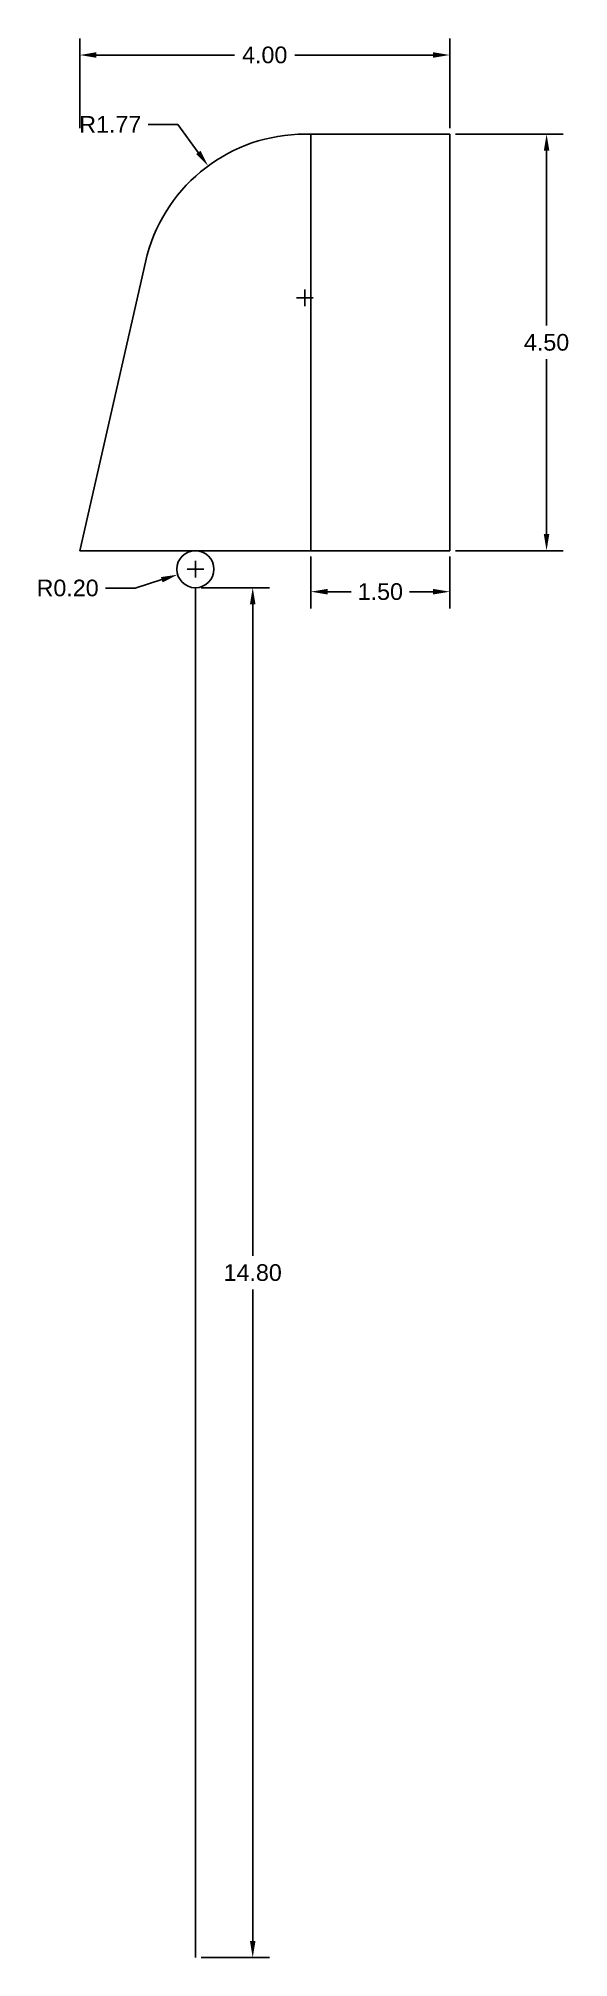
# Model space of a CAD drawing. Header units: centimetres. Extents: x 25.6 to 31.3, y 1 to 21.7.
import ezdxf

# ---------------------------------------------------------------- set-up
doc = ezdxf.new("R2010")
doc.units = ezdxf.units.CM
doc.layers.get('Defpoints').update_dxf_attribs({"color": 171})
for name, color, linetype in [('Material amortizator', 91, 'Continuous'), ('Mecanism de acțiune', 33, 'Continuous'), ('Metal', 253, 'Continuous')]:
    doc.layers.add(name, color=color, linetype=linetype)
doc.styles.get("Standard").update_dxf_attribs({"font": 'arial.ttf'})
doc.dimstyles.get("Standard").update_dxf_attribs({"dimtxt": 0.18, "dimasz": 0.18, "dimexe": 0.18, "dimexo": 0.0625, "dimgap": 0.09, "dimtad": 0, "dimtih": 1, "dimtoh": 1, "dimdec": 4, "dimzin": 0, "dimdsep": 46, "dimtxsty": 'Standard', "dimcen": 0.09, "dimadec": 0, "dimazin": 0, "dimtfac": 1, "dimtdec": 4, "dimtofl": 0, "dimtmove": 0, "dimatfit": 3, "dimfxl": 1, "dimtolj": 1, "dimtzin": 0, "dimarcsym": 0})

# ---------------------------------------------------------------- blocks, each defined once
blk = doc.blocks.new('*D7')
at = {"layer": 'Defpoints', "color": 0, "lineweight": -2, "transparency": 16777216}
for p, q in [((30.107, 20.701), (31.272, 20.701)), ((31.092, 20.521), (31.092, 18.633)), ((31.092, 16.381), (31.092, 18.269)), ((30.107, 16.201), (31.272, 16.201))]:
    blk.add_line(p, q, dxfattribs=at)
at = {"layer": 'Defpoints', "color": 0, "transparency": 16777216}
for p in [(30.045, 20.701), (30.045, 16.201), (31.092, 16.201)]:
    blk.add_point(p, dxfattribs=at)
for points in [[(31.062, 20.521), (31.122, 20.521), (31.092, 20.701)], [(31.062, 16.381), (31.122, 16.381), (31.092, 16.201)]]:
    blk.add_solid(points, dxfattribs=at)
at = {"layer": 'Defpoints', "color": 0, "transparency": 16777216, "insert": (31.092, 18.451), "char_height": 0.18, "attachment_point": 5}
blk.add_mtext('\\A1;4.50', dxfattribs=at)
blk = doc.blocks.new('*D8')
at = {"layer": 'Defpoints', "color": 0, "lineweight": -2, "transparency": 16777216}
for p, q in [((28.545, 16.139), (28.545, 15.578)), ((30.045, 16.139), (30.045, 15.578)), ((28.725, 15.758), (28.98, 15.758)), ((29.865, 15.758), (29.61, 15.758))]:
    blk.add_line(p, q, dxfattribs=at)
at = {"layer": 'Defpoints', "color": 0, "transparency": 16777216}
for p in [(28.545, 16.201), (30.045, 16.201), (30.045, 15.758)]:
    blk.add_point(p, dxfattribs=at)
for points in [[(28.725, 15.788), (28.725, 15.728), (28.545, 15.758)], [(29.865, 15.788), (29.865, 15.728), (30.045, 15.758)]]:
    blk.add_solid(points, dxfattribs=at)
at = {"layer": 'Defpoints', "color": 0, "transparency": 16777216, "insert": (29.295, 15.758), "char_height": 0.18, "attachment_point": 5}
blk.add_mtext('\\A1;1.50', dxfattribs=at)
blk = doc.blocks.new('*D9')
at = {"layer": 'Defpoints', "color": 0, "lineweight": -2, "transparency": 16777216}
for p, q in [((26.785, 20.807), (27.104, 20.807)), ((27.104, 20.807), (27.327, 20.503)), ((28.39, 18.934), (28.57, 18.934)), ((28.48, 18.844), (28.48, 19.024))]:
    blk.add_line(p, q, dxfattribs=at)
at = {"layer": 'Defpoints', "color": 0, "transparency": 16777216}
for p in [(27.433, 20.358), (28.48, 18.934)]:
    blk.add_point(p, dxfattribs=at)
blk.add_solid([(27.351, 20.521), (27.303, 20.486), (27.433, 20.358)], dxfattribs=at)
at = {"layer": 'Defpoints', "color": 0, "transparency": 16777216, "insert": (26.375, 20.807), "char_height": 0.18, "attachment_point": 5}
blk.add_mtext('\\A1;R1.77', dxfattribs=at)
blk = doc.blocks.new('*D10')
at = {"layer": 'Defpoints', "color": 0, "lineweight": -2, "transparency": 16777216}
for p, q in [((27.205, 16.001), (27.385, 16.001)), ((27.295, 15.911), (27.295, 16.091)), ((26.324, 15.797), (26.643, 15.797)), ((26.643, 15.797), (26.932, 15.888))]:
    blk.add_line(p, q, dxfattribs=at)
at = {"layer": 'Defpoints', "color": 0, "transparency": 16777216}
for p in [(27.295, 16.001), (27.104, 15.942)]:
    blk.add_point(p, dxfattribs=at)
blk.add_solid([(26.923, 15.916), (26.941, 15.859), (27.104, 15.942)], dxfattribs=at)
at = {"layer": 'Defpoints', "color": 0, "transparency": 16777216, "insert": (25.914, 15.797), "char_height": 0.18, "attachment_point": 5}
blk.add_mtext('\\A1;R0.20', dxfattribs=at)
blk = doc.blocks.new('*D11')
at = {"layer": 'Defpoints', "color": 0, "lineweight": -2, "transparency": 16777216}
for p, q in [((27.357, 15.801), (28.095, 15.801)), ((27.915, 15.621), (27.915, 8.583)), ((27.915, 1.181), (27.915, 8.219)), ((27.357, 1.001), (28.095, 1.001))]:
    blk.add_line(p, q, dxfattribs=at)
at = {"layer": 'Defpoints', "color": 0, "transparency": 16777216}
for p in [(27.295, 15.801), (27.295, 1.001), (27.915, 1.001)]:
    blk.add_point(p, dxfattribs=at)
for points in [[(27.885, 15.621), (27.945, 15.621), (27.915, 15.801)], [(27.885, 1.181), (27.945, 1.181), (27.915, 1.001)]]:
    blk.add_solid(points, dxfattribs=at)
at = {"layer": 'Defpoints', "color": 0, "transparency": 16777216, "insert": (27.915, 8.401), "char_height": 0.18, "attachment_point": 5}
blk.add_mtext('\\A1;14.80', dxfattribs=at)
blk = doc.blocks.new('*D12')
at = {"layer": 'Defpoints', "color": 0, "lineweight": -2, "transparency": 16777216}
for p, q in [((26.045, 20.764), (26.045, 21.736)), ((30.045, 20.764), (30.045, 21.736)), ((26.225, 21.556), (27.718, 21.556)), ((29.865, 21.556), (28.372, 21.556))]:
    blk.add_line(p, q, dxfattribs=at)
at = {"layer": 'Defpoints', "color": 0, "transparency": 16777216}
for p in [(26.045, 21.556), (26.045, 20.701), (30.045, 20.701)]:
    blk.add_point(p, dxfattribs=at)
for points in [[(26.225, 21.586), (26.225, 21.526), (26.045, 21.556)], [(29.865, 21.586), (29.865, 21.526), (30.045, 21.556)]]:
    blk.add_solid(points, dxfattribs=at)
at = {"layer": 'Defpoints', "color": 0, "transparency": 16777216, "insert": (28.045, 21.556), "char_height": 0.18, "attachment_point": 5}
blk.add_mtext('\\A1;4.00', dxfattribs=at)

msp = doc.modelspace()

# ---------------------------------------------------------------- linework, layer by layer
msp.add_line((28.045, 16.201), (26.045, 16.201))
at = {"layer": 'Material amortizator'}
for p, q in [((30.045, 20.701), (28.545, 20.701)), ((30.045, 16.201), (30.045, 20.701)), ((28.545, 16.201), (30.045, 16.201)), ((30.045, 16.201), (30.045, 16.201))]:
    msp.add_line(p, q, dxfattribs=at)
at = {"layer": 'Mecanism de acțiune'}
for p, q in [((28.48, 20.701), (28.545, 20.701)), ((28.545, 16.201), (28.545, 20.701)), ((26.045, 16.201), (26.775, 19.399)), ((26.045, 16.201), (28.545, 16.201)), ((28.045, 16.201), (28.545, 16.201))]:
    msp.add_line(p, q, dxfattribs=at)
msp.add_arc((28.48, 18.934), 1.767, 90, 164.7471, dxfattribs=at)
at = {"layer": 'Metal'}
msp.add_line((27.295, 1.001), (27.295, 15.801), dxfattribs=at)
msp.add_circle((27.295, 16.001), 0.2, dxfattribs=at)

# ---------------------------------------------------------------- dimensions: what is measured, and where the dimension line sits
at = {"layer": 'Defpoints'}
for base, p1, p2, picture, middle in [((26.045, 21.556), (30.045, 20.701), (26.045, 20.701), '*D12', (28.045, 21.556)), ((30.045, 15.758), (28.545, 16.201), (30.045, 16.201), '*D8', (29.295, 15.758))]:
    dim = msp.add_linear_dim(base=base, p1=p1, p2=p2, dimstyle='Standard', override={"dimdec": 2}, dxfattribs=at)
    dim.commit()
    dim.dimension.update_dxf_attribs({"geometry": picture, "text_midpoint": middle})
for center, mpoint, picture, middle in [((28.48, 18.934), (27.433, 20.358), '*D9', (26.375, 20.807)), ((27.295, 16.001), (27.104, 15.942), '*D10', (25.914, 15.797))]:
    dim = msp.add_radius_dim(center=center, mpoint=mpoint, dimstyle='Standard', override={"dimdec": 2}, dxfattribs=at)
    dim.commit()
    dim.dimension.update_dxf_attribs({"geometry": picture, "text_midpoint": middle, "dimtype": 164})
dim = msp.add_linear_dim(base=(31.092, 16.201), p1=(30.045, 20.701), p2=(30.045, 16.201), angle=90, dimstyle='Standard', override={"dimdec": 2}, dxfattribs=at)
dim.commit()
dim.dimension.update_dxf_attribs({"geometry": '*D7', "text_midpoint": (31.092, 18.451), "dimtype": 160})
dim = msp.add_linear_dim(base=(27.915, 1.001), p1=(27.295, 15.801), p2=(27.295, 1.001), angle=90, dimstyle='Standard', override={"dimdec": 2}, dxfattribs=at)
dim.commit()
dim.dimension.update_dxf_attribs({"geometry": '*D11', "text_midpoint": (27.915, 8.401)})

doc.saveas('drawing.dxf')
